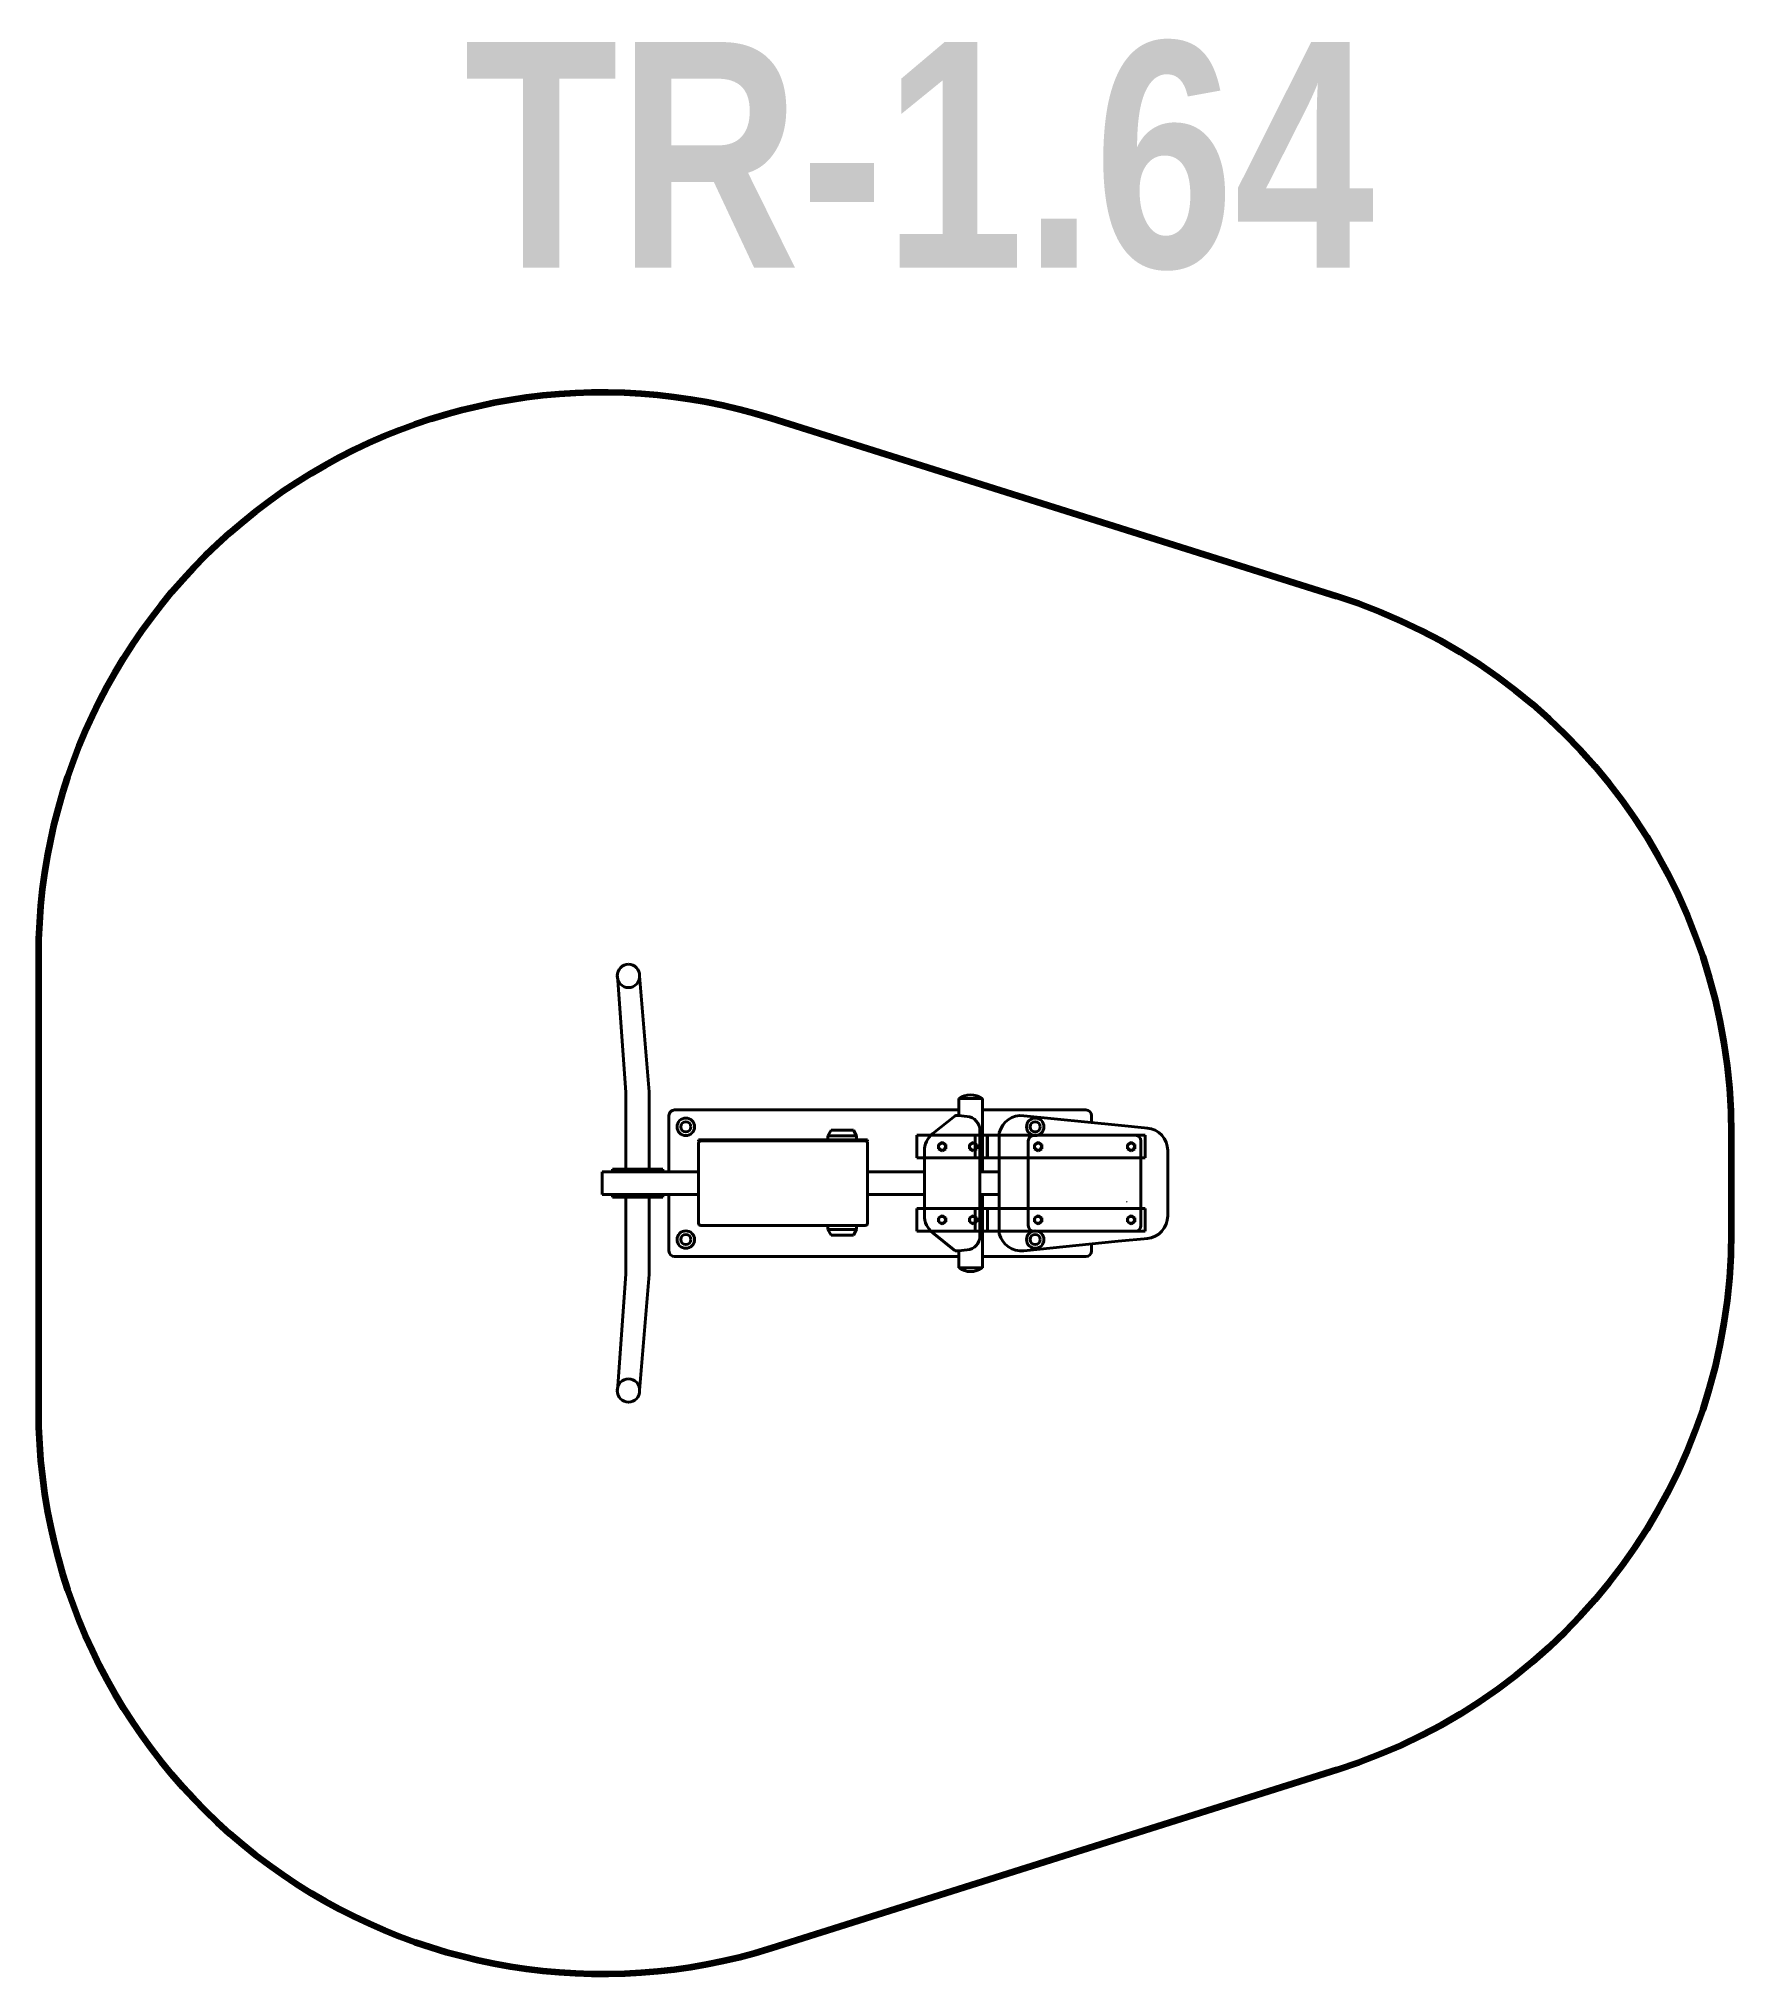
# Model space of a CAD drawing. Header units: millimetres. Extents: x 36724 to 39728, y 1563 to 4996.
import ezdxf

# ---------------------------------------------------------------- set-up
doc = ezdxf.new("R2010")
doc.units = ezdxf.units.MM
doc.layers.add('DiKom', color=7, linetype='Continuous')
doc.styles.add('style1', font='arialbd.ttf', dxfattribs={"width": 0.8})

msp = doc.modelspace()

# ---------------------------------------------------------------- linework, layer by layer
at = {"layer": 'DiKom', "color": 7, "linetype": 'Continuous', "lineweight": 40}
for p, q in [((37750.9, 3334.1), (37766.1, 3127.8)), ((37790.5, 3334.1), (37807.6, 3128.3)), ((37766.1, 2991.5), (37766.1, 3127.8)), ((37807.6, 2991.5), (37807.6, 3128.3)), ((38356.6, 3096.5), (37852.4, 3096.5)), ((38356.6, 3116.5), (38398.6, 3116.5)), ((38356.6, 3086.4), (38356.6, 3116.5)), ((38398.6, 2986.5), (38398.6, 3116.5)), ((38582.4, 3096.5), (38398.6, 3096.5)), ((37842.4, 3086.5), (37842.4, 2986.5)), ((38124.4, 3050.5), (38130.2, 3060.5)), ((38169.7, 3060.5), (38130.2, 3060.5)), ((38175.4, 3050.5), (38169.7, 3060.5)), ((38310.7, 3054.6), (38350.1, 3086.2)), ((38356.5, 3086.4), (38371.8, 3084.9)), ((38394.3, 2966.5), (38394.3, 3060)), ((38428.7, 2966.5), (38428.7, 3056.1)), ((38639.5, 3069.5), (38472.2, 3086.2)), ((38592.4, 3074.2), (38592.4, 3086.5)), ((38692.2, 3064.2), (38639.5, 3069.5)), ((37894.9, 3043.5), (37894.9, 3041.5)), ((37894.9, 3043.5), (38194.9, 3043.5)), ((37894.9, 3043.5), (37894.9, 3041.5)), ((37894.9, 3041.5), (37899.9, 3041.5)), ((37894.9, 3037.5), (37894.9, 2895.5)), ((38179.9, 3041.5), (37899.9, 3041.5)), ((37909.9, 3041.5), (38179.9, 3041.5)), ((38124.4, 3041.5), (38124.4, 3050.5)), ((38124.4, 3050.5), (38175.4, 3050.5)), ((38175.4, 3041.5), (38175.4, 3050.5)), ((38190.9, 3041.5), (38179.9, 3041.5)), ((38194.9, 3041.5), (38189.9, 3041.5)), ((38194.9, 3041.5), (38194.9, 3043.5)), ((38194.9, 3043.5), (38194.9, 3041.5)), ((38194.9, 2895.5), (38194.9, 3037.5)), ((38306.8, 3051.5), (38282.4, 3051.5)), ((38282.4, 3051.5), (38282.4, 3011.5)), ((38295.7, 3007.5), (38295.7, 3023.4)), ((38394.2, 3051.5), (38306.8, 3051.5)), ((38320.6, 3035.2), (38327.1, 3039)), ((38320.6, 3027.7), (38320.6, 3035.2)), ((38327.1, 3024), (38320.6, 3027.7)), ((38327.1, 3039), (38333.6, 3035.2)), ((38333.6, 3027.7), (38327.1, 3024)), ((38333.6, 3035.2), (38333.6, 3027.7)), ((38375.6, 3035.2), (38382.1, 3039)), ((38375.6, 3027.7), (38375.6, 3035.2)), ((38382.1, 3024), (38375.6, 3027.7)), ((38382.1, 3039), (38388.6, 3035.2)), ((38388.6, 3027.7), (38382.1, 3024)), ((38386.1, 3051.5), (38386.1, 3011.5)), ((38388.6, 3035.2), (38388.6, 3027.7)), ((38394.2, 3051.5), (38428.7, 3051.5)), ((38405.5, 3051.5), (38451.2, 3051.5)), ((38407.1, 3051.5), (38407.1, 3011.5)), ((38407.5, 3011.5), (38407.5, 3051.5)), ((38439.9, 3051.5), (38687.5, 3051.5)), ((38480, 2891.5), (38480, 3041.5)), ((38490, 3051.5), (38670, 3051.5)), ((38497.5, 3039), (38491, 3035.2)), ((38491, 3035.2), (38491, 3027.7)), ((38491, 3027.7), (38497.5, 3024)), ((38504, 3035.2), (38497.5, 3039)), ((38497.5, 3024), (38504, 3027.7)), ((38504, 3027.7), (38504, 3035.2)), ((38662.5, 3039), (38656, 3035.2)), ((38656, 3035.2), (38656, 3027.7)), ((38656, 3027.7), (38662.5, 3024)), ((38669, 3035.2), (38662.5, 3039)), ((38662.5, 3024), (38669, 3027.7)), ((38669, 3027.7), (38669, 3035.2)), ((38680, 3041.5), (38680, 2891.5)), ((38687.5, 3051.5), (38687.5, 3011.5)), ((38727.5, 2966.5), (38727.5, 3024.5)), ((37742.1, 2986.5), (37742.1, 2991.5)), ((37742.1, 2991.5), (37831.7, 2991.5)), ((37831.7, 2986.5), (37831.7, 2991.5)), ((38295.7, 3011.5), (38282.4, 3011.5)), ((38394.3, 3011.5), (38295.7, 3011.5)), ((38295.7, 2966.5), (38295.7, 3007.5)), ((38394.3, 3011.5), (38428.7, 3011.5)), ((38687.5, 3011.5), (38427.5, 3011.5)), ((37724.2, 2986.5), (37724.2, 2946.5)), ((37724.2, 2986.5), (37894.9, 2986.5)), ((37742.1, 2986.5), (37831.7, 2986.5)), ((38194.9, 2986.5), (38295.7, 2986.5)), ((38295.7, 2925.5), (38295.7, 2966.5)), ((38394.3, 2986.5), (38428.7, 2986.5)), ((38394.3, 2872.9), (38394.3, 2966.5)), ((38428.7, 2876.9), (38428.7, 2966.5)), ((38727.5, 2966.5), (38727.5, 2908.4)), ((37724.2, 2946.5), (37894.9, 2946.5)), ((37742.1, 2946.5), (37742.1, 2941.5)), ((37742.1, 2946.5), (37831.7, 2946.5)), ((37742.1, 2941.5), (37831.7, 2941.5)), ((37766.1, 2941.5), (37766.1, 2805.2)), ((37807.6, 2941.5), (37807.6, 2804.6)), ((37831.7, 2946.5), (37831.7, 2941.5)), ((37842.4, 2946.5), (37842.4, 2846.5)), ((38295.7, 2946.5), (38194.9, 2946.5)), ((38295.7, 2921.5), (38282.4, 2921.5)), ((38282.4, 2881.5), (38282.4, 2921.5)), ((38295.7, 2909.6), (38295.7, 2925.5)), ((38394.8, 2921.5), (38295.7, 2921.5)), ((38386.1, 2921.5), (38386.1, 2881.5)), ((38428.7, 2946.5), (38394.3, 2946.5)), ((38394.8, 2921.5), (38427.5, 2921.5)), ((38394.8, 2921.5), (38427.5, 2921.5)), ((38398.6, 2946.5), (38398.6, 2816.5)), ((38407.5, 2881.5), (38407.5, 2921.5)), ((38687.5, 2921.5), (38427.5, 2921.5)), ((38687.5, 2881.5), (38687.5, 2921.5)), ((37898.9, 2891.5), (38190.9, 2891.5)), ((38124.4, 2891.5), (38124.4, 2884.5)), ((38124.4, 2884.5), (38130.2, 2874.5)), ((38124.4, 2884.5), (38175.4, 2884.5)), ((38175.4, 2884.5), (38169.7, 2874.5)), ((38175.4, 2891.5), (38175.4, 2884.5)), ((38327.1, 2909), (38320.6, 2905.2)), ((38320.6, 2905.2), (38320.6, 2897.7)), ((38320.6, 2897.7), (38327.1, 2894)), ((38333.6, 2905.2), (38327.1, 2909)), ((38327.1, 2894), (38333.6, 2897.7)), ((38333.6, 2897.7), (38333.6, 2905.2)), ((38382.1, 2909), (38375.6, 2905.2)), ((38375.6, 2905.2), (38375.6, 2897.7)), ((38375.6, 2897.7), (38382.1, 2894)), ((38388.6, 2905.2), (38382.1, 2909)), ((38382.1, 2894), (38388.6, 2897.7)), ((38388.6, 2897.7), (38388.6, 2905.2)), ((38497.5, 2909), (38491, 2905.2)), ((38491, 2905.2), (38491, 2897.7)), ((38491, 2897.7), (38497.5, 2894)), ((38504, 2905.2), (38497.5, 2909)), ((38497.5, 2894), (38504, 2897.7)), ((38504, 2897.7), (38504, 2905.2)), ((38662.5, 2909), (38656, 2905.2)), ((38656, 2905.2), (38656, 2897.7)), ((38656, 2897.7), (38662.5, 2894)), ((38669, 2905.2), (38662.5, 2909)), ((38662.5, 2894), (38669, 2897.7)), ((38669, 2897.7), (38669, 2905.2)), ((38169.7, 2874.5), (38130.2, 2874.5)), ((38306.8, 2881.5), (38282.4, 2881.5)), ((38394.2, 2881.5), (38306.8, 2881.5)), ((38310.7, 2878.4), (38350.1, 2846.8)), ((38394.2, 2881.5), (38428.7, 2881.5)), ((38405.5, 2881.5), (38451.2, 2881.5)), ((38439.9, 2881.5), (38687.5, 2881.5)), ((38639.5, 2863.5), (38472.2, 2846.8)), ((38670, 2881.5), (38490, 2881.5)), ((38592.4, 2846.5), (38592.4, 2858.8)), ((38692.2, 2868.7), (38639.5, 2863.5)), ((37852.4, 2836.5), (38356.6, 2836.5)), ((38356.5, 2846.5), (38371.8, 2848.1)), ((38356.6, 2846.5), (38356.6, 2816.5)), ((38356.6, 2816.5), (38398.6, 2816.5)), ((38398.6, 2836.5), (38582.4, 2836.5)), ((37750.9, 2598.8), (37766.1, 2805.2)), ((37790.5, 2598.8), (37807.6, 2804.6))]:
    msp.add_line(p, q, dxfattribs=at)
at = {"layer": 'DiKom', "color": 3, "lineweight": 200}
msp.add_lwpolyline([(36724.2, 2563.4), (36724.2, 3369.5, -0.506635), (38024.4, 4323.3), (39027.8, 4007.5, -0.327462), (39727.5, 3053.6), (39727.5, 2879.7, -0.327343), (39028.2, 1926), (38024.8, 1609.7, -0.506769)], format="xyb", close=True, dxfattribs=at)
at = {"layer": 'DiKom', "color": 7, "linetype": 'Continuous', "lineweight": 40}
for centre, radius in [((37872.4, 3066.5), 15.5), ((37872.4, 3066.5), 9), ((38492.4, 3066.5), 15.5), ((38492.4, 3066.5), 9), ((38327.1, 3031.5), 6.18), ((38382.1, 3031.5), 6.18), ((38497.5, 3031.5), 6.18), ((38662.5, 3031.5), 6.18), ((38327.1, 2901.5), 6.18), ((38382.1, 2901.5), 6.18), ((38497.5, 2901.5), 6.18), ((38662.5, 2901.5), 6.18), ((37872.4, 2866.5), 15.5), ((37872.4, 2866.5), 9), ((38492.4, 2866.5), 15.5), ((38492.4, 2866.5), 9)]:
    msp.add_circle(centre, radius, dxfattribs=at)
for centre, radius, start, end in [((37852.4, 3086.5), 10, 90, 180), ((38377.6, 3087), 36.2, 54.5137, 125.4863), ((38582.4, 3086.5), 10, 0, 90), ((38354.8, 3046.4), 40, 87.635, 96.7671), ((38369.3, 3060), 25, 0, 84.299), ((38467.5, 3046.4), 40, 83.2329, 166.0641), ((38687.5, 3024.5), 40, 0, 85.3651), ((37898.9, 3037.5), 4, 90, 180), ((38190.9, 3037.5), 4, 0, 90), ((38335.7, 3023.4), 40, 128.7162, 180), ((38321.1, 3066.5), 15, 269.9577, 270.0423), ((38490, 3041.5), 10, 90, 180), ((38670, 3041.5), 10, 0, 90), ((38687.5, 3024.5), 40, 259.1931, 259.2898), ((38687.5, 2908.4), 40, 142.7529, 142.7753), ((38687.5, 2908.4), 40, 100.7102, 100.8069), ((37898.9, 2895.5), 4, 180, 270), ((38190.9, 2895.5), 4, 270, 0), ((38335.7, 2909.6), 40, 180, 231.2838), ((38354.8, 2886.5), 40, 359.9613, 0), ((38490, 2891.5), 10, 180, 270), ((38670, 2891.5), 10, 270, 0), ((38687.5, 2908.4), 40, 274.6349, 0), ((38369.3, 2872.9), 25, 275.701, 0), ((38467.5, 2886.5), 40, 193.9359, 276.7671), ((37852.4, 2846.5), 10, 180, 270), ((38354.8, 2886.5), 40, 263.2329, 272.365), ((38377.6, 2845.9), 36.2, 234.5137, 305.4863), ((38582.4, 2846.5), 10, 270, 0)]:
    msp.add_arc(centre, radius, start, end, dxfattribs=at)
for centre in [(37770.7, 3334.1), (37770.7, 2598.8)]:
    msp.add_ellipse(centre, major_axis=(0, 20.7), ratio=0.957444, dxfattribs=at)

# ---------------------------------------------------------------- texts
at = {"layer": 'DiKom', "insert": (37479.3, 4990.4), "char_height": 400, "attachment_point": 1, "style": 'style1'}
msp.add_mtext_dynamic_manual_height_columns('TR-1.64', width=2518.219, gutter_width=2.09, heights=[0], dxfattribs=at)

doc.saveas('drawing.dxf')
